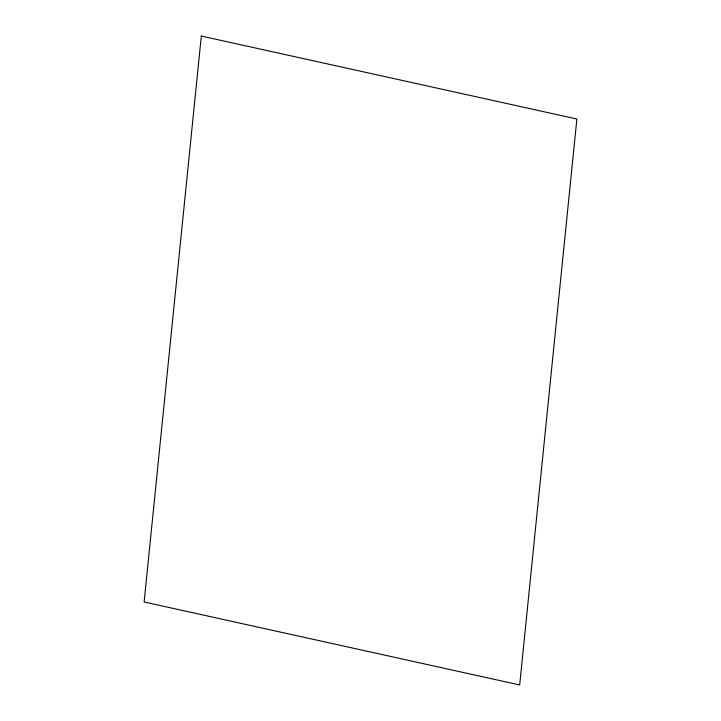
<?xml version="1.0" encoding="UTF-8"?>
<svg xmlns="http://www.w3.org/2000/svg" width="721" height="721" viewBox="0 0 721 721"><rect width="100%" height="100%" fill="white"/><g stroke="black" fill="none" stroke-linecap="round" stroke-linejoin="round"><path stroke-width="1.08" d="M201.312 36.05L144.128 601.99L519.688 684.95L576.872 119.01L201.312 36.05"/></g></svg>
